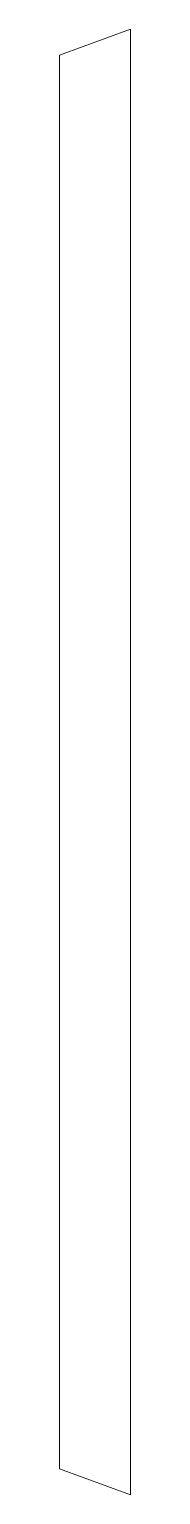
# Model space of a CAD drawing. Header units: millimetres. Extents: x -16 to 16, y -338 to 338.
import ezdxf

# ---------------------------------------------------------------- set-up
doc = ezdxf.new("R2010")
doc.units = ezdxf.units.MM
doc.header["$MEASUREMENT"] = 0

msp = doc.modelspace()

# ---------------------------------------------------------------- linework, layer by layer
at = {"color": 41, "lineweight": 9}
msp.add_open_spline([(-16.4999, 326.5), (-16.4999, 326.5), (-16.5, -326.5), (-16.5, -326.5), (-16.5, -326.5), (-16.5, -326.5), (16.5, -338.5), (16.5, -338.5), (16.5, -338.5), (16.5, -338.5), (16.4996, 338.5), (16.4996, 338.5), (16.4996, 338.5), (16.4996, 338.5), (-16.4999, 326.5), (-16.4999, 326.5)], degree=3, knots=[0, 0, 0, 0, 0.2, 0.2, 0.2, 0.2, 0.4, 0.4, 0.4, 0.4, 0.6, 0.6, 0.6, 0.6, 1, 1, 1, 1], dxfattribs=at)

doc.saveas('drawing.dxf')
